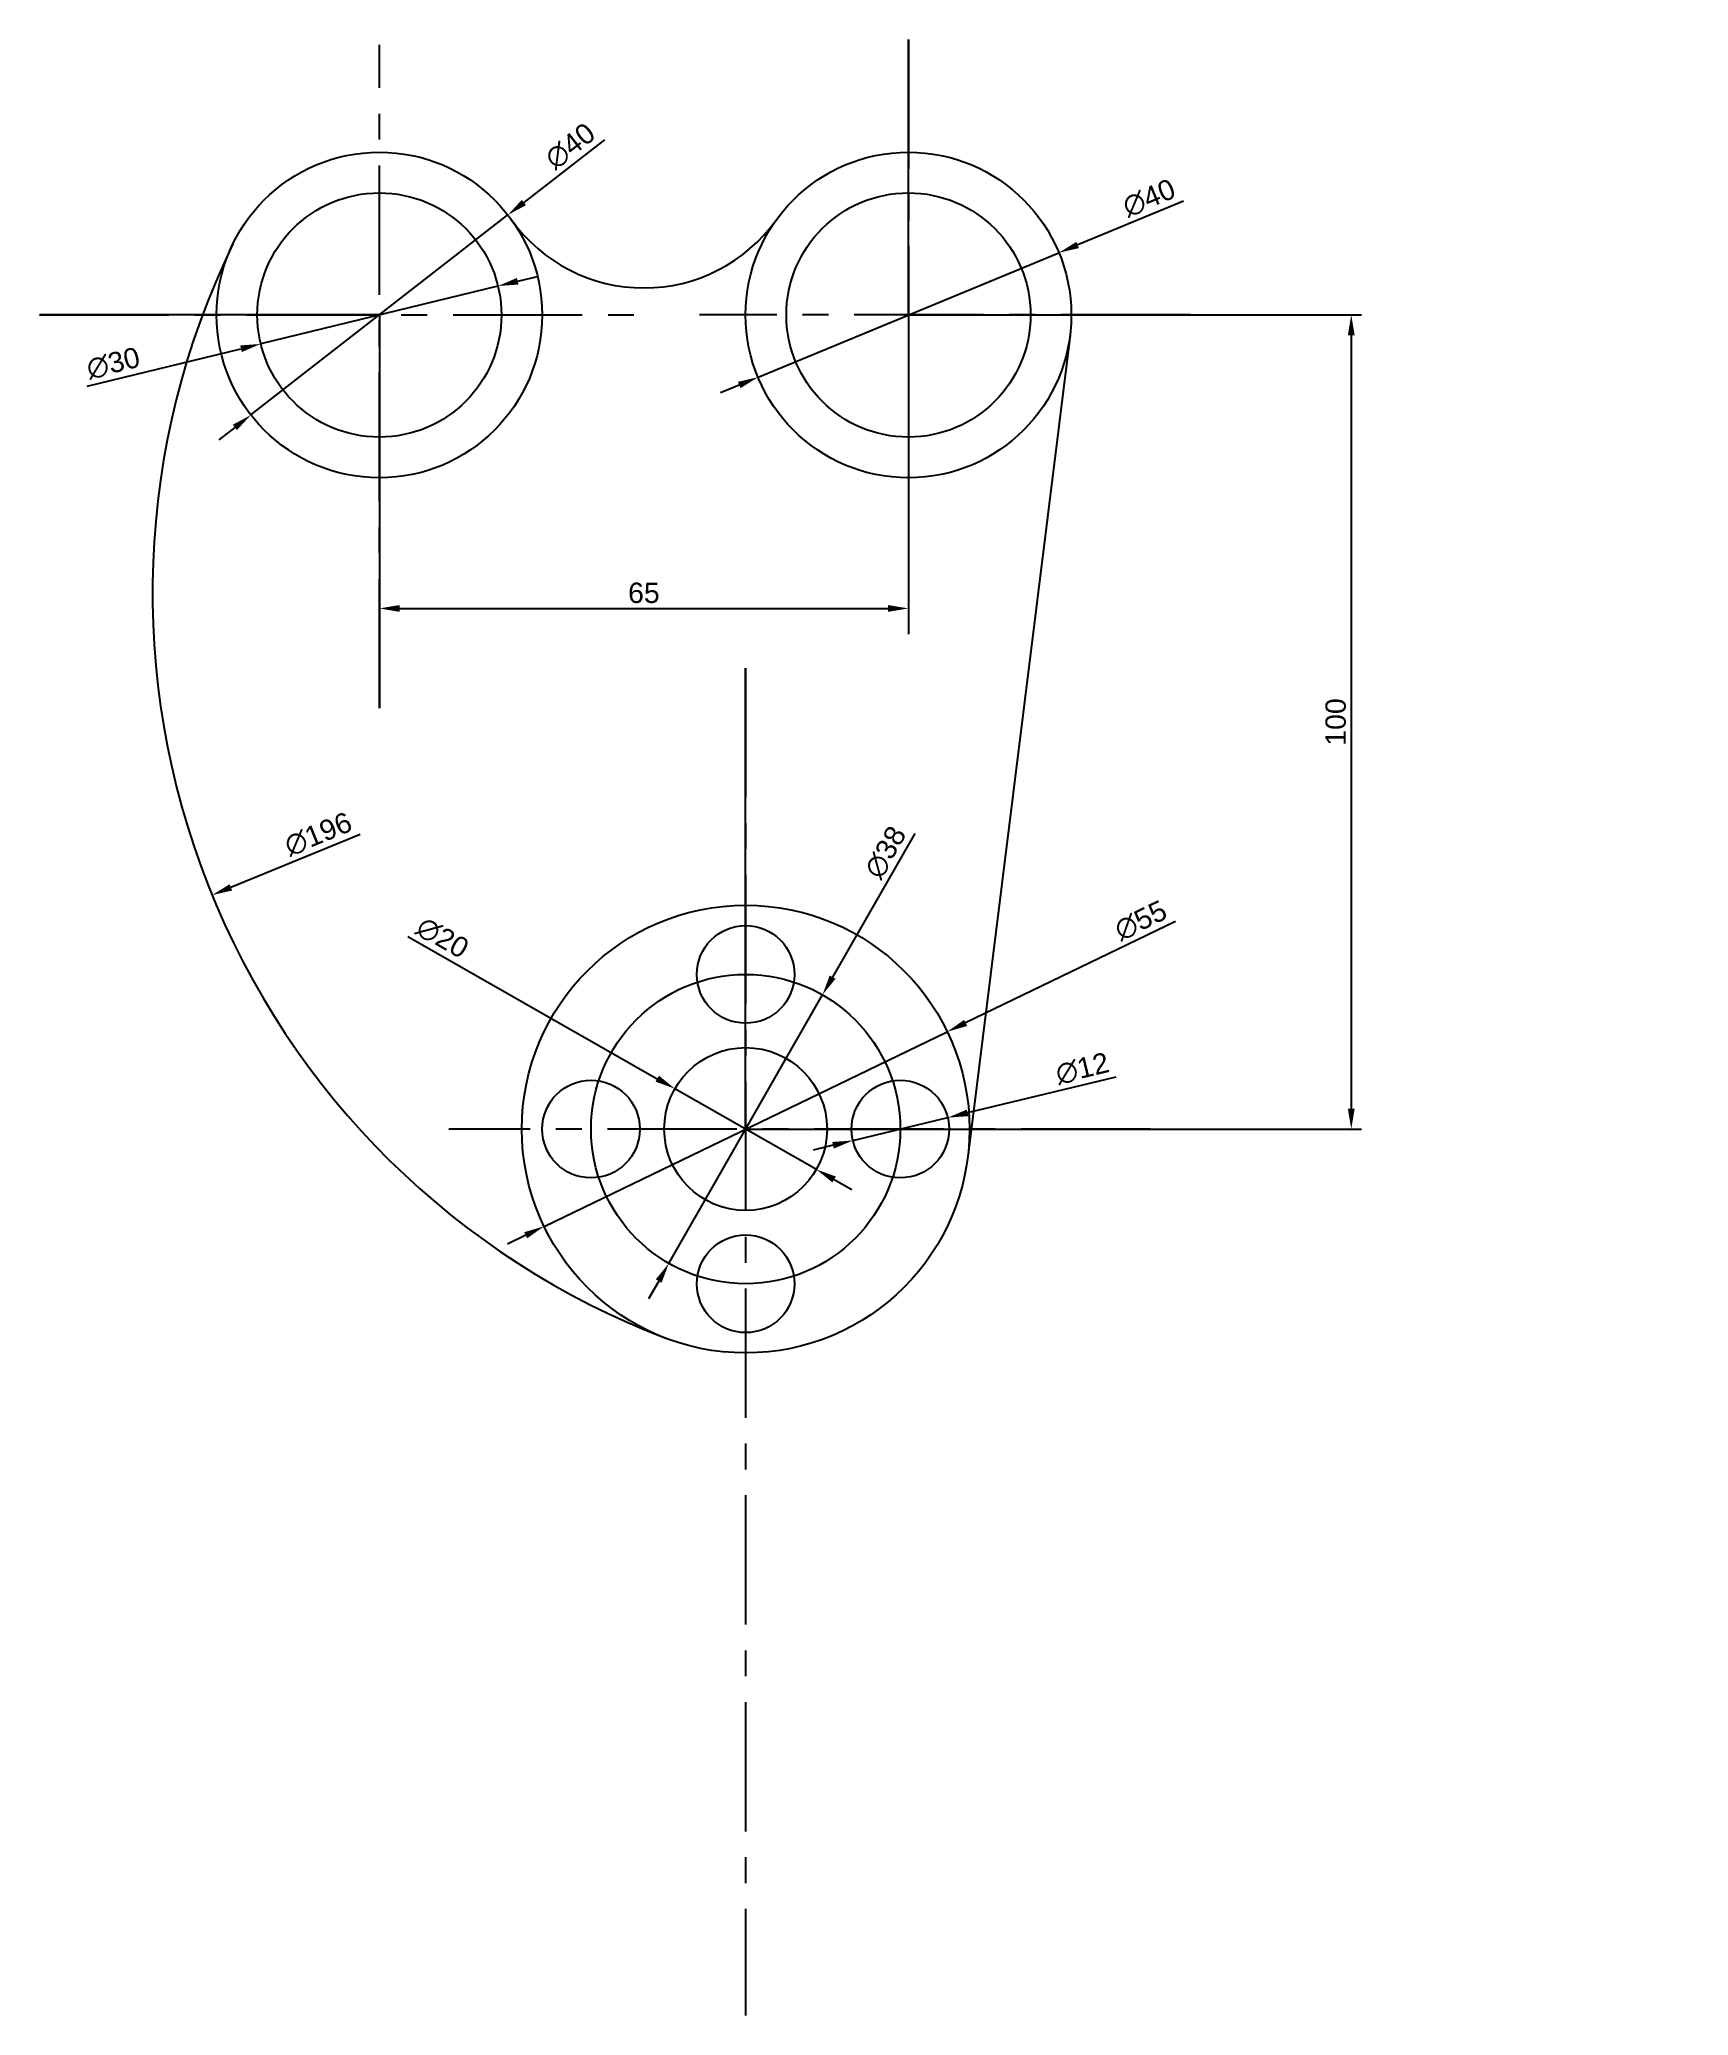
# Model space of a CAD drawing. Header units: millimetres. Extents: x 2524 to 2727, y 1535 to 1778.
import ezdxf

# ---------------------------------------------------------------- set-up
doc = ezdxf.new("R2010")
doc.units = ezdxf.units.MM
doc.linetypes.add('CENTER', pattern=[50.8, 31.75, -6.35, 6.35, -6.35])
doc.styles.get("Standard").update_dxf_attribs({"font": 'arial.ttf'})
doc.dimstyles.new('ISO-25', dxfattribs={"dimtxt": 2.5, "dimasz": 2.5, "dimexe": 1.25, "dimexo": 0.625, "dimtad": 1, "dimtxsty": 'Standard', "dimcen": 2.5, "dimadec": 0, "dimazin": 0, "dimtfac": 1, "dimtmove": 0, "dimatfit": 3, "dimfxl": 1, "dimarcsym": 0})

# ---------------------------------------------------------------- blocks, each defined once
blk = doc.blocks.new('*D2')
at = {"color": 0, "lineweight": -2, "transparency": 16777216}
for p, q in [((2593.71, 1765.72), (2583.83, 1758.03)), ((2550.28, 1731.93), (2581.86, 1756.5)), ((2548.31, 1730.4), (2546.34, 1728.86))]:
    blk.add_line(p, q, dxfattribs=at)
at = {"color": 0, "transparency": 16777216}
for points in [[(2583.57, 1758.36), (2584.08, 1757.7), (2581.86, 1756.5)], [(2548.06, 1730.73), (2548.57, 1730.07), (2550.28, 1731.93)]]:
    blk.add_solid(points, dxfattribs=at)
at = {"layer": 'Defpoints', "color": 0, "transparency": 16777216}
for p in [(2581.86, 1756.5), (2550.28, 1731.93)]:
    blk.add_point(p, dxfattribs=at)
at = {"color": 0, "transparency": 16777216, "insert": (2589.52, 1764.96), "char_height": 2.5, "attachment_point": 5, "rotation": 37.882}
blk.add_mtext('∅40', dxfattribs=at)
blk = doc.blocks.new('*D3')
at = {"color": 0, "lineweight": -2, "transparency": 16777216}
for p, q in [((2664.87, 1758.2), (2651.86, 1752.82)), ((2612.59, 1736.57), (2649.55, 1751.86)), ((2610.28, 1735.61), (2607.97, 1734.66))]:
    blk.add_line(p, q, dxfattribs=at)
at = {"color": 0, "transparency": 16777216}
for points in [[(2651.7, 1753.2), (2652.02, 1752.43), (2649.55, 1751.86)], [(2610.12, 1736), (2610.44, 1735.23), (2612.59, 1736.57)]]:
    blk.add_solid(points, dxfattribs=at)
at = {"layer": 'Defpoints', "color": 0, "transparency": 16777216}
for p in [(2649.55, 1751.86), (2612.59, 1736.57)]:
    blk.add_point(p, dxfattribs=at)
at = {"color": 0, "transparency": 16777216, "insert": (2660.63, 1758.58), "char_height": 2.5, "attachment_point": 5, "rotation": 22.4755}
blk.add_mtext('∅40', dxfattribs=at)
blk = doc.blocks.new('*D4')
at = {"color": 0, "lineweight": -2, "transparency": 16777216}
for p, q in [((2663.88, 1669.7), (2638.09, 1657.26)), ((2586.3, 1632.26), (2635.84, 1656.17)), ((2584.05, 1631.17), (2581.8, 1630.09))]:
    blk.add_line(p, q, dxfattribs=at)
at = {"color": 0, "transparency": 16777216}
for points in [[(2637.91, 1657.63), (2638.27, 1656.88), (2635.84, 1656.17)], [(2583.87, 1631.55), (2584.23, 1630.8), (2586.3, 1632.26)]]:
    blk.add_solid(points, dxfattribs=at)
at = {"layer": 'Defpoints', "color": 0, "transparency": 16777216}
for p in [(2635.84, 1656.17), (2586.3, 1632.26)]:
    blk.add_point(p, dxfattribs=at)
at = {"color": 0, "transparency": 16777216, "insert": (2659.61, 1669.83), "char_height": 2.5, "attachment_point": 5, "rotation": 25.7666}
blk.add_mtext('∅55', dxfattribs=at)
blk = doc.blocks.new('*D5')
at = {"color": 0, "lineweight": -2, "transparency": 16777216}
for p, q in [((2631.84, 1680.51), (2621.75, 1662.88)), ((2601.63, 1627.72), (2620.51, 1660.71)), ((2600.39, 1625.55), (2599.15, 1623.38))]:
    blk.add_line(p, q, dxfattribs=at)
at = {"color": 0, "transparency": 16777216}
for points in [[(2621.39, 1663.08), (2622.11, 1662.67), (2620.51, 1660.71)], [(2600.03, 1625.76), (2600.75, 1625.35), (2601.63, 1627.72)]]:
    blk.add_solid(points, dxfattribs=at)
at = {"layer": 'Defpoints', "color": 0, "transparency": 16777216}
for p in [(2620.51, 1660.71), (2601.63, 1627.72)]:
    blk.add_point(p, dxfattribs=at)
at = {"color": 0, "transparency": 16777216, "insert": (2628.25, 1678.21), "char_height": 2.5, "attachment_point": 5, "rotation": 60.2218}
blk.add_mtext('∅38', dxfattribs=at)
blk = doc.blocks.new('*D6')
at = {"color": 0, "lineweight": -2, "transparency": 16777216}
for p, q in [((2569.57, 1667.86), (2600.21, 1650.4)), ((2619.76, 1639.26), (2602.38, 1649.17)), ((2621.93, 1638.03), (2624.1, 1636.79))]:
    blk.add_line(p, q, dxfattribs=at)
at = {"color": 0, "transparency": 16777216}
for points in [[(2600.42, 1650.77), (2600, 1650.04), (2602.38, 1649.17)], [(2622.14, 1638.39), (2621.72, 1637.66), (2619.76, 1639.26)]]:
    blk.add_solid(points, dxfattribs=at)
at = {"layer": 'Defpoints', "color": 0, "transparency": 16777216}
for p in [(2602.38, 1649.17), (2619.76, 1639.26)]:
    blk.add_point(p, dxfattribs=at)
at = {"color": 0, "transparency": 16777216, "insert": (2573.82, 1667.71), "char_height": 2.5, "attachment_point": 5, "rotation": 330.326}
blk.add_mtext('∅20', dxfattribs=at)
blk = doc.blocks.new('*D7')
at = {"color": 0, "lineweight": -2, "transparency": 16777216}
for p, q in [((2656.56, 1650.61), (2638.33, 1646.21)), ((2624.24, 1642.81), (2635.9, 1645.62)), ((2621.81, 1642.22), (2619.38, 1641.63))]:
    blk.add_line(p, q, dxfattribs=at)
at = {"color": 0, "transparency": 16777216}
for points in [[(2638.24, 1646.61), (2638.43, 1645.8), (2635.9, 1645.62)], [(2621.71, 1642.63), (2621.91, 1641.82), (2624.24, 1642.81)]]:
    blk.add_solid(points, dxfattribs=at)
at = {"layer": 'Defpoints', "color": 0, "transparency": 16777216}
for p in [(2635.9, 1645.62), (2624.24, 1642.81)]:
    blk.add_point(p, dxfattribs=at)
at = {"color": 0, "transparency": 16777216, "insert": (2652.44, 1651.64), "char_height": 2.5, "attachment_point": 5, "rotation": 13.5673}
blk.add_mtext('∅12', dxfattribs=at)
blk = doc.blocks.new('*D8')
at = {"color": 0, "lineweight": -2, "transparency": 16777216}
blk.add_line((2563.7, 1680.4), (2547.82, 1673.9), dxfattribs=at)
at = {"color": 0, "transparency": 16777216}
blk.add_solid([(2547.67, 1674.29), (2547.98, 1673.52), (2545.51, 1672.95)], dxfattribs=at)
at = {"layer": 'Defpoints', "color": 0, "transparency": 16777216}
for p in [(2726.9, 1747.21), (2545.51, 1672.95)]:
    blk.add_point(p, dxfattribs=at)
at = {"color": 0, "transparency": 16777216, "insert": (2558.56, 1680.43), "char_height": 2.5, "attachment_point": 5, "rotation": 22.2633}
blk.add_mtext('∅196', dxfattribs=at)
blk = doc.blocks.new('*D9')
at = {"color": 0, "lineweight": -2, "transparency": 16777216}
for p, q in [((2580.64, 1747.77), (2551.5, 1740.66)), ((2583.07, 1748.36), (2585.5, 1748.95)), ((2530.18, 1735.47), (2549.07, 1740.07))]:
    blk.add_line(p, q, dxfattribs=at)
at = {"color": 0, "transparency": 16777216}
for points in [[(2582.97, 1748.77), (2583.17, 1747.96), (2580.64, 1747.77)], [(2548.97, 1740.47), (2549.17, 1739.66), (2551.5, 1740.66)]]:
    blk.add_solid(points, dxfattribs=at)
at = {"layer": 'Defpoints', "color": 0, "transparency": 16777216}
for p in [(2580.64, 1747.77), (2551.5, 1740.66)]:
    blk.add_point(p, dxfattribs=at)
at = {"color": 0, "transparency": 16777216, "insert": (2533.38, 1738.27), "char_height": 2.5, "attachment_point": 5, "rotation": 13.702}
blk.add_mtext('∅30', dxfattribs=at)
blk = doc.blocks.new('*D10')
at = {"color": 0, "lineweight": -2, "transparency": 16777216}
for p, q in [((2631.7, 1744.22), (2686.72, 1744.22)), ((2685.47, 1741.72), (2685.47, 1646.72)), ((2611.7, 1644.22), (2686.72, 1644.22))]:
    blk.add_line(p, q, dxfattribs=at)
at = {"color": 0, "transparency": 16777216}
for points in [[(2685.05, 1741.72), (2685.89, 1741.72), (2685.47, 1744.22)], [(2685.05, 1646.72), (2685.89, 1646.72), (2685.47, 1644.22)]]:
    blk.add_solid(points, dxfattribs=at)
at = {"layer": 'Defpoints', "color": 0, "transparency": 16777216}
for p in [(2631.07, 1744.22), (2611.07, 1644.22), (2685.47, 1644.22)]:
    blk.add_point(p, dxfattribs=at)
at = {"color": 0, "transparency": 16777216, "insert": (2683.57, 1694.22), "char_height": 2.5, "attachment_point": 5, "rotation": 90}
blk.add_mtext('100', dxfattribs=at)
blk = doc.blocks.new('*D11')
at = {"color": 0, "lineweight": -2, "transparency": 16777216}
for p, q in [((2566.07, 1743.59), (2566.07, 1706.92)), ((2631.07, 1743.59), (2631.07, 1706.92)), ((2568.57, 1708.17), (2628.57, 1708.17))]:
    blk.add_line(p, q, dxfattribs=at)
at = {"color": 0, "transparency": 16777216}
for points in [[(2568.57, 1708.58), (2568.57, 1707.75), (2566.07, 1708.17)], [(2628.57, 1708.58), (2628.57, 1707.75), (2631.07, 1708.17)]]:
    blk.add_solid(points, dxfattribs=at)
at = {"layer": 'Defpoints', "color": 0, "transparency": 16777216}
for p in [(2566.07, 1744.22), (2631.07, 1744.22), (2631.07, 1708.17)]:
    blk.add_point(p, dxfattribs=at)
at = {"color": 0, "transparency": 16777216, "insert": (2598.57, 1710.07), "char_height": 2.5, "attachment_point": 5}
blk.add_mtext('65', dxfattribs=at)

msp = doc.modelspace()

# ---------------------------------------------------------------- linework, layer by layer
at = {"color": 3, "linetype": 'CENTER', "ltscale": 0.5}
for p, q in [((2566.07, 1695.901), (2566.07, 1777.38)), ((2631.07, 1778.052), (2631.07, 1703.288)), ((2524.317, 1744.215), (2599.816, 1744.215)), ((2665.681, 1744.215), (2605.417, 1744.215)), ((2611.07, 1700.826), (2611.07, 1535.331)), ((2660.781, 1644.215), (2574.59, 1644.215))]:
    msp.add_line(p, q, dxfattribs=at)
for p, q in [((2631.07, 1744.215), (2631.07, 1778.052)), ((2566.07, 1744.215), (2524.317, 1744.215)), ((2566.07, 1744.215), (2566.07, 1695.901)), ((2631.07, 1744.215), (2665.681, 1744.215)), ((2650.917, 1741.746), (2638.36, 1640.82)), ((2611.07, 1644.215), (2611.07, 1700.826)), ((2611.07, 1644.215), (2660.781, 1644.215))]:
    msp.add_line(p, q)
for centre, radius in [((2566.07, 1744.215), 20), ((2631.07, 1744.215), 20), ((2566.07, 1744.215), 15), ((2631.07, 1744.215), 15), ((2611.07, 1644.215), 27.5), ((2611.07, 1663.215), 6), ((2611.07, 1644.215), 19), ((2611.07, 1644.215), 10), ((2592.07, 1644.215), 6), ((2630.07, 1644.215), 6), ((2611.07, 1625.215), 6)]:
    msp.add_circle(centre, radius)
for centre, radius, start, end in [((2598.57, 1767.534), 20, 215.65909, 324.34091), ((2636.205, 1710.082), 98, 154.04905, 249.11291)]:
    msp.add_arc(centre, radius, start, end)

# ---------------------------------------------------------------- dimensions: what is measured, and where the dimension line sits
at = {"color": 3}
for p1, p2, picture, middle in [((2550.285, 1731.934), (2581.856, 1756.496), '*D2', (2590.735, 1763.403)), ((2612.589, 1736.569), (2649.551, 1751.861), '*D3', (2661.385, 1756.757)), ((2580.643, 1747.768), (2551.497, 1740.662), '*D9', (2533.847, 1736.359)), ((2726.9, 1747.211), (2545.511, 1672.954), '*D8', (2559.309, 1678.602)), ((2601.634, 1627.724), (2620.506, 1660.706), '*D5', (2629.96, 1677.227)), ((2586.304, 1632.261), (2635.836, 1656.169), '*D4', (2660.468, 1668.059)), ((2619.759, 1639.264), (2602.382, 1649.166), '*D6', (2572.843, 1665.997)), ((2624.237, 1642.808), (2635.903, 1645.623), '*D7', (2652.898, 1649.724))]:
    dim = msp.add_diameter_dim_2p(p1=p1, p2=p2, dimstyle='ISO-25', dxfattribs=at)
    dim.commit()
    dim.dimension.update_dxf_attribs({"geometry": picture, "text_midpoint": middle, "dimtype": 163})
dim = msp.add_linear_dim(base=(2631.07, 1708.168), p1=(2566.07, 1744.215), p2=(2631.07, 1744.215), dimstyle='ISO-25', dxfattribs=at)
dim.commit()
dim.dimension.update_dxf_attribs({"geometry": '*D11', "text_midpoint": (2598.57, 1710.069)})
dim = msp.add_linear_dim(base=(2685.471, 1644.215), p1=(2631.07, 1744.215), p2=(2611.07, 1644.215), angle=90, dimstyle='ISO-25', dxfattribs=at)
dim.commit()
dim.dimension.update_dxf_attribs({"geometry": '*D10', "text_midpoint": (2683.569, 1694.215)})

doc.saveas('drawing.dxf')
